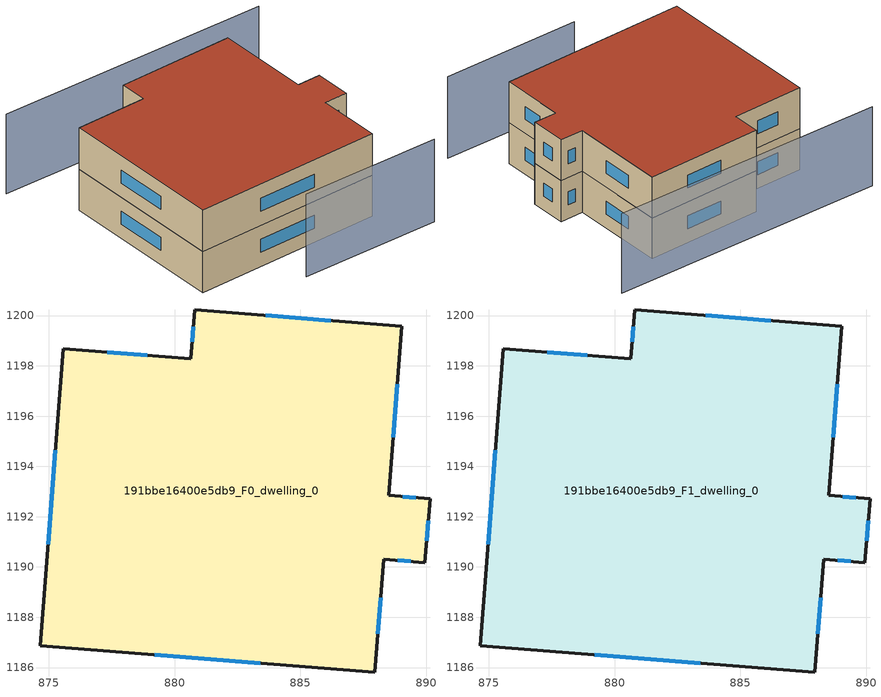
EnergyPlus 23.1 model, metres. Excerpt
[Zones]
191bbe16400e5db9_F0_dwelling_0
 floor ground (EU_floor_Construction): 889.04,1199.58 888.51,1192.85 890.16,1192.72 889.96,1190.17 888.31,1190.3 887.96,1185.82 874.65,1186.87 875.58,1198.68 880.64,1198.28 880.79,1200.23 z0
 wall outside (EU_wall_Construction): 887.96,1185.82 888.31,1190.3 889.96,1190.17 890.16,1192.72 888.51,1192.85 889.04,1199.58 880.79,1200.23 880.64,1198.28 875.58,1198.68 874.65,1186.87 887.96,1185.82 z0:3
 window (EU_Window_Construction): 888.08,1187.35 888.19,1188.77 / 879.2,1186.51 883.4,1186.18 / 875.26,1194.64 874.97,1190.91 / 878.91,1198.42 877.31,1198.55 / 880.74,1199.56 880.69,1198.95 / 886.22,1199.8 883.62,1200 / 888.7,1195.15 888.86,1197.27 / 889.6,1192.76 889.08,1192.8 / 890.03,1191.04 890.09,1191.85 / 888.88,1190.26 889.4,1190.22 z1.03:1.97
191bbe16400e5db9_F1_dwelling_0
 floor to 191bbe16400e5db9_F0_dwelling_0 (EU_floor_Construction): 889.04,1199.58 888.51,1192.85 890.16,1192.72 889.96,1190.17 888.31,1190.3 887.96,1185.82 874.65,1186.87 875.58,1198.68 880.64,1198.28 880.79,1200.23 z3
 wall outside (EU_wall_Construction): 887.96,1185.82 888.31,1190.3 889.96,1190.17 890.16,1192.72 888.51,1192.85 889.04,1199.58 880.79,1200.23 880.64,1198.28 875.58,1198.68 874.65,1186.87 887.96,1185.82 z3:6
 window (EU_Window_Construction): 888.08,1187.35 888.19,1188.77 / 879.2,1186.51 883.4,1186.18 / 875.26,1194.64 874.97,1190.91 / 878.91,1198.42 877.31,1198.55 / 880.74,1199.56 880.69,1198.95 / 886.22,1199.8 883.62,1200 / 888.7,1195.15 888.86,1197.27 / 889.6,1192.76 889.08,1192.8 / 890.03,1191.04 890.09,1191.85 / 888.88,1190.26 889.4,1190.22 z4.03:4.97
 roof outside (EU_roof_Construction): 887.96,1185.82 888.31,1190.3 889.96,1190.17 890.16,1192.72 888.51,1192.85 889.04,1199.58 880.79,1200.23 880.64,1198.28 875.58,1198.68 874.65,1186.87 z6
shading: 880.4,1183.77 890.26,1182.78 z0:6; 893.04,1201.02 873.65,1203.08 z0:5.8
[Building]
EU S2 Campaign: North Axis=0; Terrain=City; Solar Distribution=FullExterior
[Site:Location]
Cape.Town.Intl.AP: Latitude=-33.965; Longitude=18.602; Time Zone=2; Elevation=46
[SizingPeriod:WeatherFileDays]
AnnualSizingPeriod: Begin Month=1; Begin Day of Month=1; End Month=12; End Day of Month=31; Day of Week for Start Day=Monday; Use Weather File Daylight Saving Period=No; Use Weather File Rain and Snow Indicators=No
[MATERIAL]
EU_InternalMass_Material: Roughness=MediumRough; Thickness=0.1; Conductivity=1; Density=1800; Specific Heat=900; Thermal Absorptance=0.9; Solar Absorptance=0.7; Visible Absorptance=0.7
[MATERIAL:NOMASS] Roughness=MediumRough; Thermal Absorptance=0.9; Solar Absorptance=0.7; Visible Absorptance=0.7
Name | Thermal Resistance
EU_wall_NoMass | 0.493876
EU_roof_NoMass | 0.449382
EU_floor_NoMass | 1.25
[WINDOWMATERIAL:SIMPLEGLAZINGSYSTEM]
EU_Window_SimpleGlazing: UFactor=4.4; Solar Heat Gain Coefficient=0.85; Visible Transmittance=0.85
[CONSTRUCTION]
EU_wall_Construction: EU_wall_NoMass
EU_roof_Construction: EU_roof_NoMass
EU_floor_Construction: EU_floor_NoMass
EU_Window_Construction: EU_Window_SimpleGlazing
EU_InternalMass_Construction: EU_InternalMass_Material
[ZONE] Type=1; Multiplier=1; Ceiling Height=autocalculate; Volume=535.906; Floor Area=autocalculate; Part of Total Floor Area=Yes
191bbe16400e5db9_F0_dwelling_0; 191bbe16400e5db9_F1_dwelling_0
[INTERNALMASS] Construction=EU_InternalMass_Construction; Surface Area=178.635
Name | Zone or ZoneList
191bbe16400e5db9_F0_dwelling_0_EU_InternalMass | 191bbe16400e5db9_F0_dwelling_0
191bbe16400e5db9_F1_dwelling_0_EU_InternalMass | 191bbe16400e5db9_F1_dwelling_0
[OTHEREQUIPMENT] Fuel Type=Electricity; Design Level Calculation Method=Watts/Area; Power per Zone Floor Area=1; Fraction Latent=0; Fraction Radiant=0; Fraction Lost=0; Carbon Dioxide Generation Rate=0; EndUse Subcategory=EU_Step8_InternalGains
Name | Zone or ZoneList or Space or SpaceList | Schedule
EU_Step8_InternalGain_191bbe16400e5db9_F0_dwelling_0_f000 | 191bbe16400e5db9_F0_dwelling_0 | EU_Step8_GainSchedule_191bbe16400e5db9_F0_dwelling_0_f000
EU_Step8_InternalGain_191bbe16400e5db9_F1_dwelling_0_f000 | 191bbe16400e5db9_F1_dwelling_0 | EU_Step8_GainSchedule_191bbe16400e5db9_F1_dwelling_0_f000
[ZONEVENTILATION:DESIGNFLOWRATE] Schedule=EU_AlwaysOn; Design Flow Rate Calculation Method=AirChanges/Hour; Air Changes per Hour=0.64; Ventilation Type=Natural; Fan Pressure Rise=0; Fan Total Efficiency=1; Constant Term Coefficient=1; Temperature Term Coefficient=0; Velocity Term Coefficient=0; Velocity Squared Term Coefficient=0; Minimum Indoor Temperature=-100; Maximum Indoor Temperature=100; Delta Temperature=-100; Minimum Outdoor Temperature=-100; Maximum Outdoor Temperature=100; Maximum Wind Speed=40
Name | Zone or ZoneList or Space or SpaceList
EU_ConstantAir_191bbe16400e5db9_F0_dwelling_0 | 191bbe16400e5db9_F0_dwelling_0
EU_ConstantAir_191bbe16400e5db9_F1_dwelling_0 | 191bbe16400e5db9_F1_dwelling_0
[HVACTEMPLATE:THERMOSTAT] Constant Heating Setpoint=20; Constant Cooling Setpoint=50
EU_HeatOnly_191bbe16400e5db9_F0_dwelling_0; EU_HeatOnly_191bbe16400e5db9_F1_dwelling_0
[HVACTEMPLATE:ZONE:IDEALLOADSAIRSYSTEM] System Availability Schedule=EU_AlwaysOn; Maximum Heating Supply Air Temperature=50; Minimum Cooling Supply Air Temperature=13; Maximum Heating Supply Air Humidity Ratio=0.0156; Minimum Cooling Supply Air Humidity Ratio=0.0077; Heating Limit=NoLimit; Cooling Limit=NoLimit; Heating Availability Schedule=EU_AlwaysOn; Cooling Availability Schedule=EU_CoolingOff; Dehumidification Control Type=ConstantSensibleHeatRatio; Cooling Sensible Heat Ratio=0.7; Dehumidification Setpoint=60; Humidification Control Type=None; Humidification Setpoint=30; Outdoor Air Method=None; Outdoor Air Flow Rate per Person=0.00944; Outdoor Air Flow Rate per Zone Floor Area=0; Outdoor Air Flow Rate per Zone=0; Demand Controlled Ventilation Type=None; Outdoor Air Economizer Type=NoEconomizer; Heat Recovery Type=None; Sensible Heat Recovery Effectiveness=0.7; Latent Heat Recovery Effectiveness=0.65
Name | Template Thermostat
191bbe16400e5db9_F0_dwelling_0 | EU_HeatOnly_191bbe16400e5db9_F0_dwelling_0
191bbe16400e5db9_F1_dwelling_0 | EU_HeatOnly_191bbe16400e5db9_F1_dwelling_0
[SIZING:ZONE] Zone Cooling Design Supply Air Temperature Input Method=SupplyAirTemperature; Zone Cooling Design Supply Air Temperature=13; Zone Heating Design Supply Air Temperature Input Method=SupplyAirTemperature; Zone Heating Design Supply Air Temperature=50; Zone Cooling Design Supply Air Humidity Ratio=0.008; Zone Heating Design Supply Air Humidity Ratio=0.008; Cooling Design Air Flow Method=DesignDay; Cooling Design Air Flow Rate=0; Cooling Minimum Air Flow per Zone Floor Area=0.000762; Cooling Minimum Air Flow=0; Cooling Minimum Air Flow Fraction=0.2; Heating Design Air Flow Method=DesignDay; Heating Design Air Flow Rate=0; Heating Maximum Air Flow per Zone Floor Area=0.002032; Heating Maximum Air Flow=0.141576; Heating Maximum Air Flow Fraction=0.3; Account for Dedicated Outdoor Air System=No; Dedicated Outdoor Air System Control Strategy=NeutralSupplyAir; Dedicated Outdoor Air Low Setpoint Temperature for Design=autosize; Dedicated Outdoor Air High Setpoint Temperature for Design=autosize; Zone Load Sizing Method=Sensible Load Only No Latent Load; Zone Latent Cooling Design Supply Air Humidity Ratio Input Method=HumidityRatioDifference; Zone Cooling Design Supply Air Humidity Ratio Difference=0.005; Zone Latent Heating Design Supply Air Humidity Ratio Input Method=HumidityRatioDifference; Zone Humidification Design Supply Air Humidity Ratio Difference=0.005
191bbe16400e5db9_F0_dwelling_0; 191bbe16400e5db9_F1_dwelling_0
[SCHEDULE:CONSTANT]
Name | Hourly Value
EU_AlwaysOn | 1
EU_CoolingOff | 0
[SCHEDULE:FILE] Column Number=1; Rows to Skip at Top=0; Number of Hours of Data=8760; Column Separator=Comma; Interpolate to Timestep=No; Minutes per Item=60; Adjust Schedule for Daylight Savings=Yes
Name | File
EU_Step8_GainSchedule_191bbe16400e5db9_F0_dwelling_0_f000 | ../../schedules/191bbe16400e5db9/191bbe16400e5db9_F0_dwelling_0_f000_gain.csv
EU_Step8_GainSchedule_191bbe16400e5db9_F1_dwelling_0_f000 | ../../schedules/191bbe16400e5db9/191bbe16400e5db9_F1_dwelling_0_f000_gain.csv
